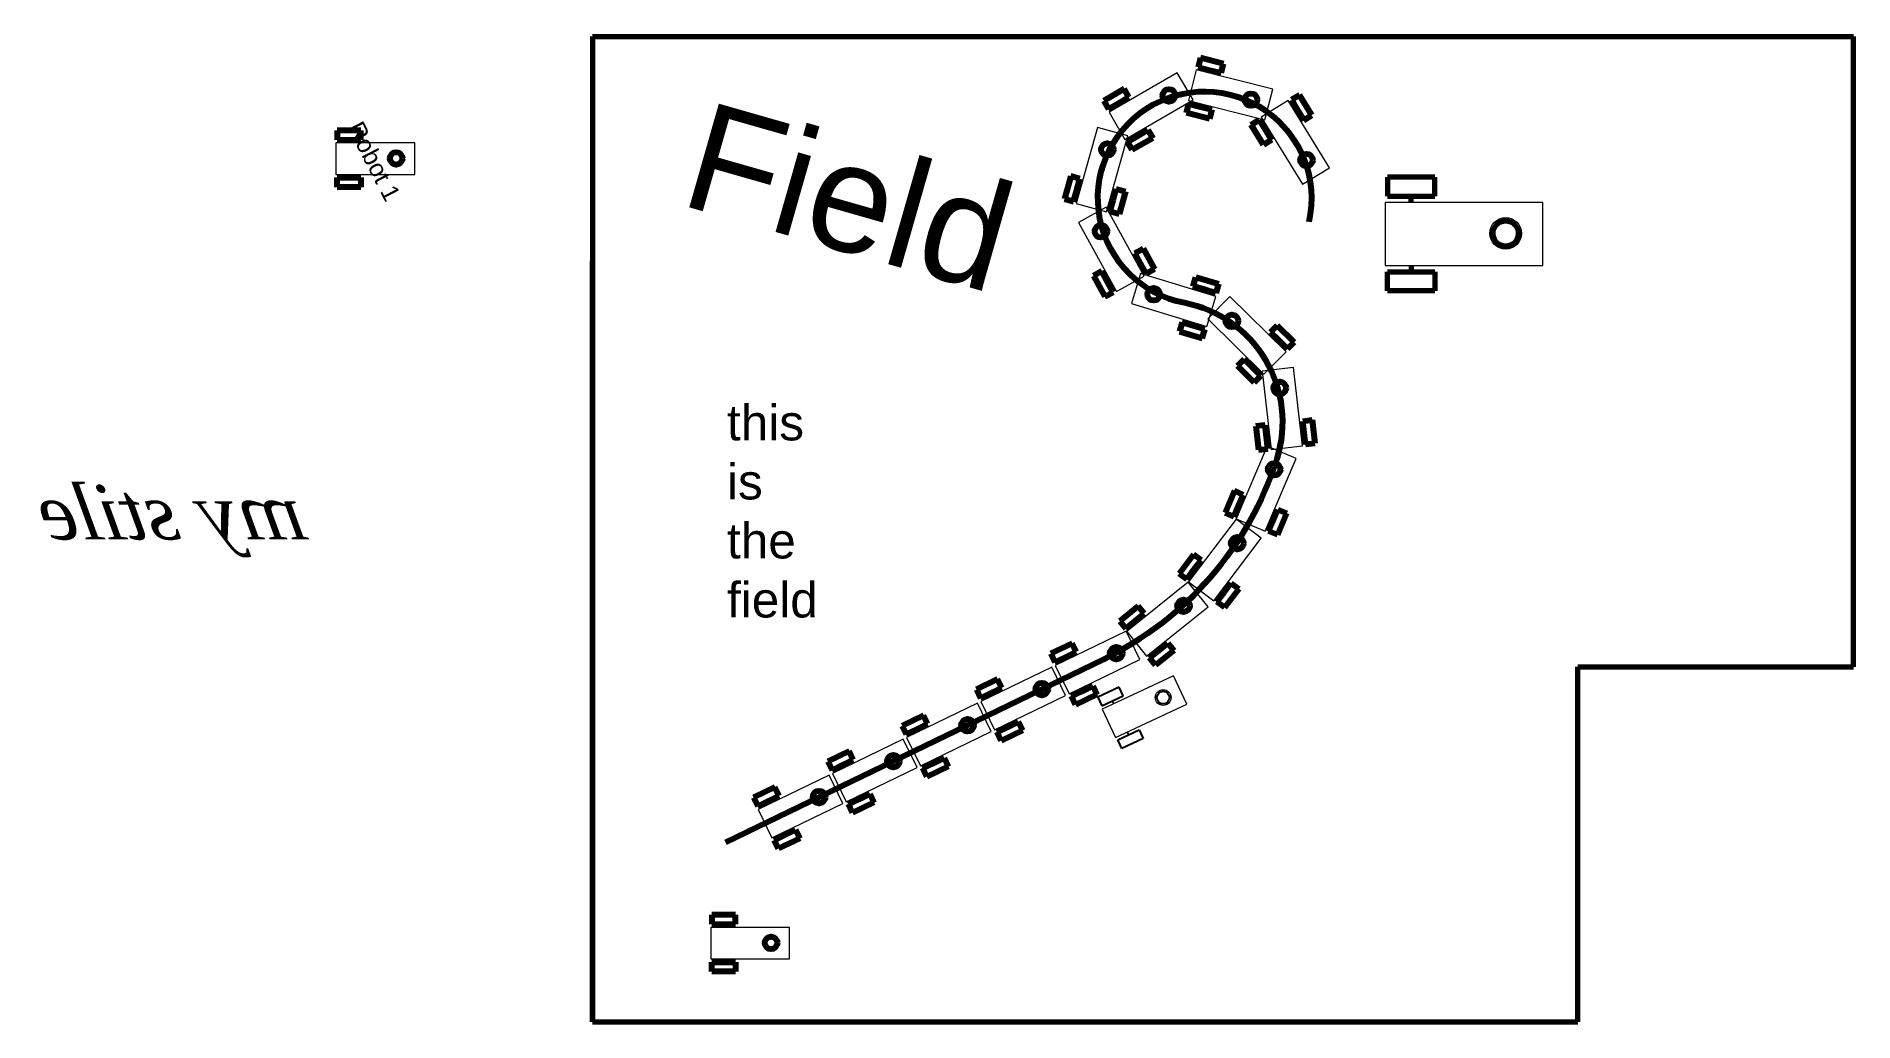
# Model space of a CAD drawing. Header units: inches. Extents: x -185 to 968, y -521 to 104.
import ezdxf
from ezdxf.enums import TextEntityAlignment as Align

# ---------------------------------------------------------------- set-up
doc = ezdxf.new("R2010")
doc.units = ezdxf.units.IN
doc.header["$MEASUREMENT"] = 0
for name, color, linetype, lineweight in [('Body', 1, 'Continuous', 5), ('Border', 5, 'Continuous', 70), ('Path', 4, 'Continuous', 80), ('Text', 2, 'Continuous', 35)]:
    doc.layers.add(name, color=color, linetype=linetype, lineweight=lineweight)
doc.styles.get("Standard").update_dxf_attribs({"font": 'arial.ttf'})
doc.styles.add('style1', font='georgiaz.ttf', dxfattribs={"oblique": 20, "height": 5})

# ---------------------------------------------------------------- blocks, each defined once
blk = doc.blocks.new('Robot 1')
for p, q in [((-9.28, 17.82), (-24.28, 17.82)), ((-24.28, 17.82), (-24.28, 11.82)), ((-9.28, 11.82), (-9.28, 17.82)), ((-24.28, 11.82), (-16.78, 11.82)), ((-16.78, 9.82), (-16.78, 11.82)), ((-16.78, 11.82), (-9.28, 11.82)), ((-16.78, -10.18), (-16.78, -12.18)), ((-24.28, -18.18), (-24.28, -12.18)), ((-24.28, -12.18), (-16.78, -12.18)), ((-16.78, -12.18), (-9.28, -12.18)), ((-9.28, -12.18), (-9.28, -18.18)), ((-9.28, -18.18), (-24.28, -18.18))]:
    blk.add_line(p, q)
blk.add_circle((13.22, 0), 4)
at = {"layer": 'Body'}
for p, q in [((25, 9.82), (-25, 9.82)), ((-25, 9.82), (-25, -10.18)), ((25, -10.18), (25, 9.82)), ((-25, -10.18), (25, -10.18))]:
    blk.add_line(p, q, dxfattribs=at)
blk.add_circle((13.22, 0), 5, dxfattribs=at)
blk = doc.blocks.new('Robot 2')
for p, q in [((-22.5, 17.8), (-37.5, 17.8)), ((-37.5, 17.8), (-37.5, 11.8)), ((-37.5, 11.8), (-30, 11.8)), ((-30, 9.8), (-30, 11.8)), ((-30, 11.8), (-22.5, 11.8)), ((-22.5, 11.8), (-22.5, 17.8)), ((-30, -10.2), (-30, -12.2)), ((-37.5, -18.2), (-37.5, -12.2)), ((-37.5, -12.2), (-30, -12.2)), ((-22.5, -18.2), (-37.5, -18.2)), ((-30, -12.2), (-22.5, -12.2)), ((-22.5, -12.2), (-22.5, -18.2))]:
    blk.add_line(p, q)
blk.add_circle((0, 0), 4)
at = {"layer": 'Body'}
for p, q in [((11.8, 9.8), (-38.2, 9.8)), ((-38.2, 9.8), (-38.2, -10.2)), ((11.8, -10.2), (11.8, 9.8)), ((-38.2, -10.2), (11.8, -10.2))]:
    blk.add_line(p, q, dxfattribs=at)
blk.add_circle((0, 0), 5, dxfattribs=at)
at = {"layer": 'Path', "style": 'style1', "oblique": 20, "text_generation_flag": 2, "flags": 1}
blk.add_attdef('PRICE', text='', height=5, dxfattribs=at).set_placement((30.4, 16.6), align=Align.CENTER)
blk.add_attdef('COLOR', (45.2, 3.2), '', height=5, dxfattribs=at)
at = {"layer": 'Path', "flags": 2}
blk.add_attdef('NAME', (11.8, -10.2), '', height=5, dxfattribs=at)
at = {"layer": 'Text'}
blk.add_text('Robot 1', height=11.03, rotation=297.1844, dxfattribs=at).set_placement((-13.8, -1.7), align=Align.MIDDLE)

msp = doc.modelspace()

# ---------------------------------------------------------------- linework, layer by layer
at = {"layer": 'Border'}
for p, q in [((168.1, 104.3), (168.1, -520.7)), ((168.1, 104.3), (968.1, 104.3)), ((968.1, -295.7), (968.1, 104.3)), ((168.1, -520.7), (168.1, -38)), ((793.1, -520.7), (793.1, -295.7)), ((793.1, -295.7), (968.1, -295.7)), ((168.1, -520.7), (793.1, -520.7))]:
    msp.add_line(p, q, dxfattribs=at)
at = {"layer": 'Path'}
msp.add_lwpolyline([(252.7, -406.9), (492, -290.9, 0.205761), (602.3, -163.6, 0.449257), (543.6, -64.8, -2.471929), (622.4, -13.3, 0.948833)], format="xyb", dxfattribs=at)

# ---------------------------------------------------------------- block references
at = {"rotation": 25}
msp.add_blockref('Robot 1', (518.1, -320.7), dxfattribs=at)
at = {"layer": 'Border', "xscale": 2, "yscale": 2, "zscale": 2}
msp.add_blockref('Robot 1', (720.9, -20.7), dxfattribs=at)
at = {"layer": 'Path'}
for p, rotation in [((522.3, 60.2), 30.17097803108889), ((572.9, 67.4), 345.8575701146909), ((614.1, 37.1), 301.5441621982928), ((491.1, 19.8), 74.48438594748686), ((497, -30.9), 118.7977938638851), ((536.7, -63.1), 163.1112017802831), ((583.1, -85.5), 135.3899152986925), ((605.5, -131.8), 96.34886587841099), ((595.3, -182.5), 66.93969103185259), ((569.1, -227.7), 52.88124350675024), ((532.7, -265.2), 38.82279598164793), ((488.4, -292.7), 25.85193939529824), ((441.2, -315.5), 25.85193939529824), ((394.1, -338.4), 25.85193939529824), ((347, -361.2), 25.85193939529824), ((299.9, -384), 25.85193939529824)]:
    msp.add_blockref('Robot 1', p, dxfattribs=dict(at, rotation=rotation))
for name, p in [('Robot 2', (43.5, 26.9)), ('Robot 1', (268.1, -470.7))]:
    msp.add_blockref(name, p, dxfattribs=at)

# ---------------------------------------------------------------- texts
at = {"layer": 'Path', "style": 'style1', "oblique": 20, "text_generation_flag": 2}
msp.add_text('my stile', height=34.59, dxfattribs=at).set_placement((-94.1, -202.2), align=Align.MIDDLE)
at = {"layer": 'Text'}
msp.add_text('Field', height=68.39, rotation=344.07, dxfattribs=at).set_placement((221.9, -2))
at = {"layer": 'Text', "insert": (253.4, -129.5), "char_height": 22.465, "attachment_point": 1}
msp.add_mtext_dynamic_manual_height_columns('this is the field', width=22.465, gutter_width=112.3, heights=[0], dxfattribs=at)

doc.saveas('drawing.dxf')
